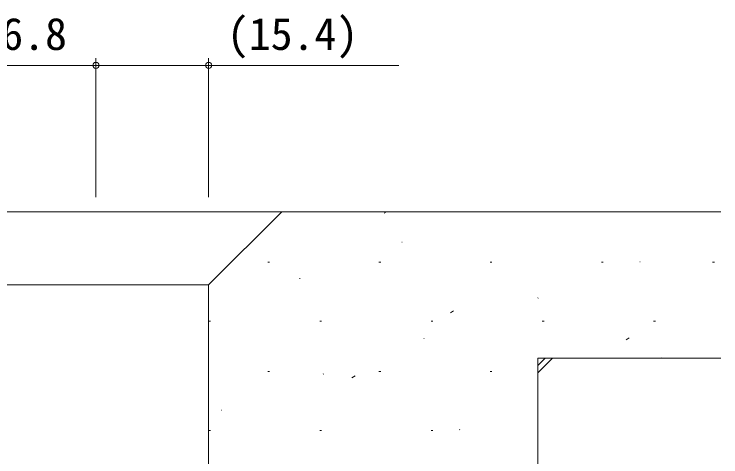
# Model space of a CAD drawing. Units: millimetres, scale not verified. Extents: x -567 to 567, y -403 to 403.
# Drawn here: x 344.3 to 440.9, y -79.5 to -19 of the extents above; entities that cross this region are included whole.
import ezdxf
from ezdxf.enums import TextEntityAlignment as Align

# ---------------------------------------------------------------- set-up
doc = ezdxf.new("R2010")
doc.units = ezdxf.units.MM
doc.header["$LTSCALE"] = 2
for name, color, linetype, lineweight in [('0-3_YKK_11', 3, 'Continuous', 18), ('0-4_YKK_12', 3, 'Continuous', 9), ('0-7_YSS_K', 6, 'Continuous', 9)]:
    doc.layers.add(name, color=color, linetype=linetype, lineweight=lineweight)
doc.styles.add('ＭＳ ゴシック', font='')
doc.styles.get('ＭＳ ゴシック').set_extended_font_data('MS Gothic')

msp = doc.modelspace()

# ---------------------------------------------------------------- linework, layer by layer
at = {"layer": '0-3_YKK_11'}
for p, q in [((370.882, -56), (380.882, -46)), ((440.882, -46), (380.882, -46)), ((370.882, -111), (370.882, -56)), ((440.882, -66), (415.882, -66)), ((415.882, -186), (415.882, -66))]:
    msp.add_line(p, q, dxfattribs=at)
at = {"layer": '0-4_YKK_12'}
for p, q in [((257.181, -46), (380.881, -46)), ((394.895, -46.195), (395.189, -46)), ((397.278, -50.18), (397.325, -50.163)), ((378.957, -52.875), (379.207, -52.875)), ((394.157, -52.875), (394.407, -52.875)), ((409.357, -52.875), (409.607, -52.875)), ((424.557, -52.875), (424.807, -52.875)), ((429.824, -52.859), (429.871, -52.842)), ((439.757, -52.875), (440.007, -52.875)), ((370.881, -56), (257.181, -56)), ((383.327, -55.12), (383.374, -55.103)), ((415.873, -57.799), (415.92, -57.783)), ((403.919, -59.811), (404.336, -59.535)), ((370.882, -60.95), (371.132, -60.95)), ((386.082, -60.95), (386.332, -60.95)), ((401.282, -60.95), (401.532, -60.95)), ((416.482, -60.95), (416.732, -60.95)), ((431.682, -60.95), (431.932, -60.95)), ((400.272, -63.324), (400.319, -63.307)), ((427.932, -63.506), (428.349, -63.23)), ((415.882, -67), (416.882, -66)), ((415.882, -68), (417.882, -66)), ((432.828, -66), (432.866, -65.987)), ((378.957, -67.825), (379.207, -67.825)), ((386.557, -68.181), (386.604, -68.164)), ((390.473, -68.711), (390.89, -68.435)), ((394.157, -67.825), (394.407, -67.825)), ((409.357, -67.825), (409.607, -67.825)), ((372.606, -73.121), (372.653, -73.104)), ((370.882, -75.9), (371.132, -75.9)), ((386.082, -75.9), (386.332, -75.9)), ((401.282, -75.9), (401.532, -75.9)), ((405.152, -75.801), (405.199, -75.784))]:
    msp.add_line(p, q, dxfattribs=at)
at = {"layer": '0-7_YSS_K'}
for p, q in [((355.481, -44), (355.481, -25)), ((355.481, -44), (355.481, -25)), ((370.881, -44), (370.881, -25)), ((338.681, -26), (355.481, -26))]:
    msp.add_line(p, q, dxfattribs=at)
msp.add_lwpolyline([(355.481, -26), (370.881, -26), (396.901, -26)], dxfattribs=at)
for centre in [(355.481, -26), (355.481, -26), (370.881, -26)]:
    msp.add_circle(centre, 0.425, dxfattribs=at)

# ---------------------------------------------------------------- texts
at = {"layer": '0-7_YSS_K', "style": 'ＭＳ ゴシック'}
for s, p in [('(15.4)', (373.381, -25.2)), ('16.8', (339.561, -25.2))]:
    msp.add_text(s, height=4.399, dxfattribs=at).set_placement(p, align=Align.BOTTOM_LEFT)

doc.saveas('drawing.dxf')
